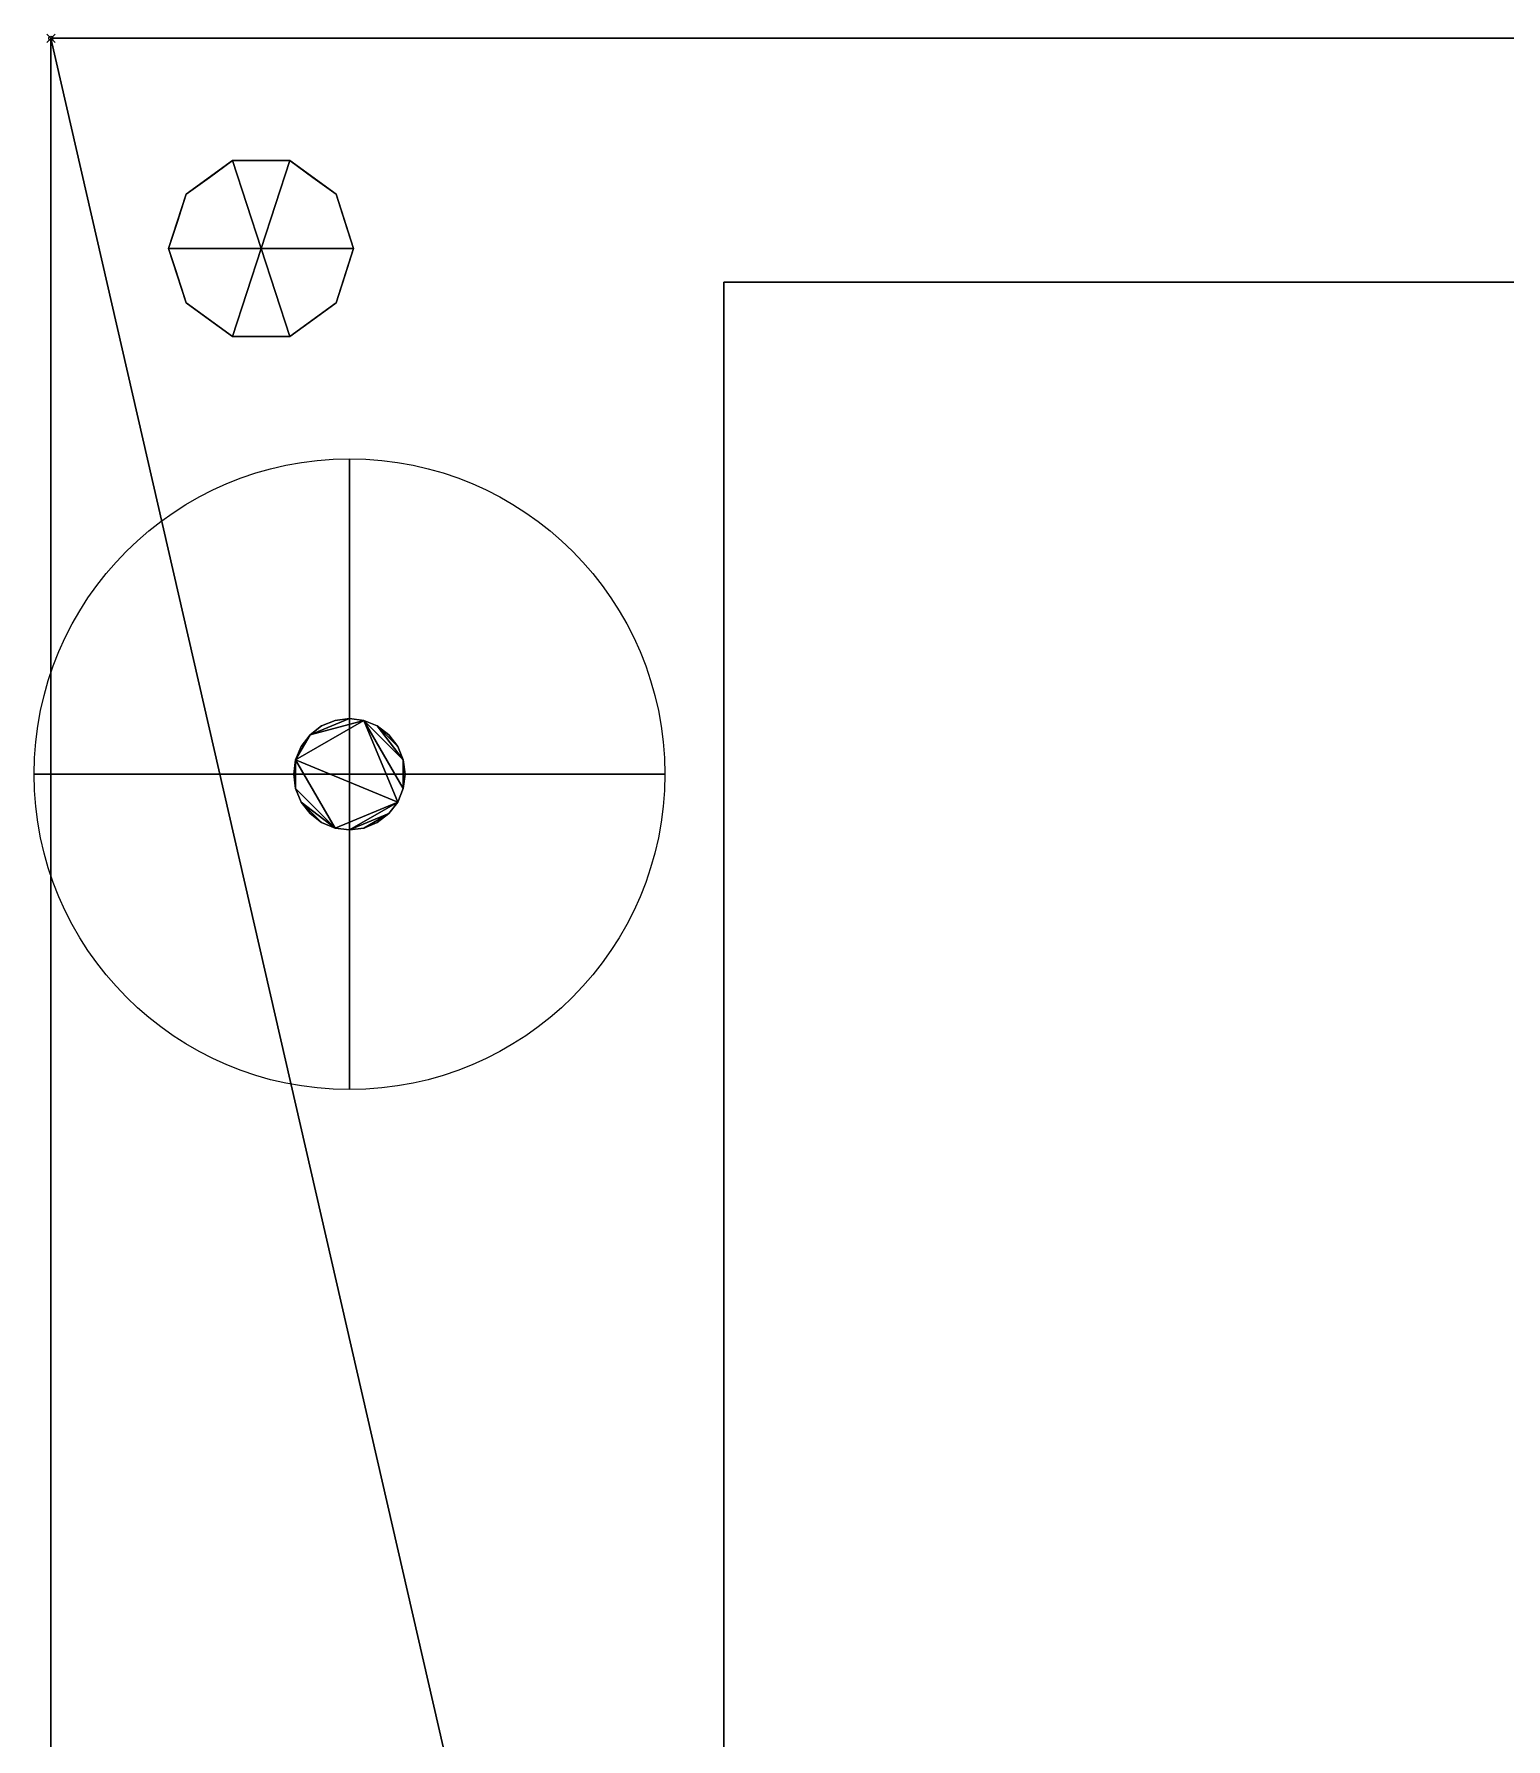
# Model space of a CAD drawing. Extents: x -4 to 861, y -1415 to 1.
# Drawn here: x -4 to 346, y -404.4 to 1 of the extents above; entities that cross this region are included whole.
import ezdxf

# ---------------------------------------------------------------- set-up
doc = ezdxf.new("R2010")
doc.units = 0
doc.header["$PDMODE"] = 35
for name, color, linetype in [('IQ_200_2D', 1, 'Continuous'), ('IQ_200_3D', 1, 'Continuous'), ('IQ_CON_COLDWATER_INT', 7, 'Continuous'), ('IQ_INS_3D', 3, 'Continuous')]:
    doc.layers.add(name, color=color, linetype=linetype)

# ---------------------------------------------------------------- blocks, each defined once
blk = doc.blocks.new('A$C0DDC558E')
blk.add_circle((0, 0), 3)
at = {"extrusion": (-1, 0, 0)}
blk.add_circle((0, 0), 3, dxfattribs=at)
at = {"extrusion": (0, 1, 0)}
blk.add_circle((0, 0), 3, dxfattribs=at)

msp = doc.modelspace()

# ---------------------------------------------------------------- linework, layer by layer
at = {"layer": 'IQ_200_2D', "transparency": 33554687}
for p, q in [((0, -766), (0, 0)), ((0, 0), (860, 0))]:
    msp.add_line(p, q, dxfattribs=at)
at = {"layer": 'IQ_INS_3D'}
msp.add_point((0, 0), dxfattribs=at)

# ---------------------------------------------------------------- block references
at = {"layer": 'IQ_CON_COLDWATER_INT', "transparency": 33554687, "xscale": 25, "yscale": 25, "zscale": 25}
msp.add_blockref('A$C0DDC558E', (71, -175), dxfattribs=at)

# ---------------------------------------------------------------- meshes
at = {"layer": 'IQ_200_3D', "transparency": 33554687}
mesh = msp.add_polyface(dxfattribs=at)
corners = [(860, 0, 108), (860, -697, 108), (160, -697, 108), (160, -766, 108), (0, -766, 108), (0, 0, 108)]
mesh.append_faces([[corners[k] for k in face] for face in [(0, 1, 2, 5)]], dxfattribs={"vtx2": -1})
mesh.append_faces([[corners[k] for k in face] for face in [(2, 3, 4, 5)]], dxfattribs={"vtx3": -1})
mesh = msp.add_polyface(dxfattribs=at)
corners = [(860, 0, 633), (0, 0, 633), (0, -766, 633), (160, -766, 633), (160, -697, 633), (860, -697, 633)]
mesh.append_faces([[corners[k] for k in face] for face in [(2, 3, 4, 1)]], dxfattribs={"vtx2": -1})
mesh.append_faces([[corners[k] for k in face] for face in [(4, 5, 0, 1)]], dxfattribs={"vtx3": -1})
mesh = msp.add_polyface(dxfattribs=at)
corners = [(0, 0, 108), (0, 0, 633), (860, 0, 633), (860, 0, 108)]
mesh.append_faces([[corners[k] for k in face] for face in [(0, 1, 2, 3)]])
mesh = msp.add_polyface(dxfattribs=at)
corners = [(0, -766, 108), (0, -766, 633), (0, 0, 633), (0, 0, 108)]
mesh.append_faces([[corners[k] for k in face] for face in [(0, 1, 2, 3)]])
mesh = msp.add_polyface(dxfattribs=at)
corners = [(50, -50, 108), (72, -50, 108), (67.8, -37.07, 108), (56.8, -29.08, 108), (43.2, -29.08, 108), (32.2, -37.07, 108), (28, -50, 108)]
mesh.append_faces([[corners[k] for k in face] for face in [(0, 4, 5, 6)]], dxfattribs={"vtx0": -1})
mesh.append_faces([[corners[k] for k in face] for face in [(0, 3, 4)]], dxfattribs={"vtx0": -1, "vtx2": -1})
mesh.append_faces([[corners[k] for k in face] for face in [(0, 1, 2, 3)]], dxfattribs={"vtx3": -1})
mesh = msp.add_polyface(dxfattribs=at)
corners = [(28, -50, 108), (32.2, -37.07, 108), (43.2, -29.08, 108), (56.8, -29.08, 108), (67.8, -37.07, 108), (72, -50, 108), (72, -50, 0), (67.8, -37.07, 0), (56.8, -29.08, 0), (43.2, -29.08, 0), (32.2, -37.07, 0), (28, -50, 0), (62.3, -33.07, 108), (62.3, -33.07, 0), (69.9, -43.53, 0), (69.9, -43.53, 108), (50, -29.08, 108), (50, -29.08, 0), (37.7, -33.07, 0), (37.7, -33.07, 108), (29.77, -44.55, 0), (30.1, -43.53, 108), (30.99, -40.81, 0)]
mesh.append_faces([[corners[k] for k in face] for face in [(22, 1, 10), (1, 22, 21)]], dxfattribs={"vtx0": -1, "vtx1": -1})
mesh.append_faces([[corners[k] for k in face] for face in [(20, 0, 21)]], dxfattribs={"vtx0": -1, "vtx2": -1})
mesh.append_faces([[corners[k] for k in face] for face in [(22, 20, 21)]], dxfattribs={"vtx1": -1, "vtx2": -1})
mesh.append_faces([[corners[k] for k in face] for face in [(2, 16, 17, 9), (13, 8, 3, 12), (4, 15, 14, 7), (7, 13, 12, 4), (9, 18, 19, 2), (16, 3, 8, 17), (1, 19, 18, 10)]], dxfattribs={"vtx1": -1, "vtx3": -1})
mesh.append_faces([[corners[k] for k in face] for face in [(5, 6, 14, 15), (20, 11, 0)]], dxfattribs={"vtx2": -1})
mesh = msp.add_polyface(dxfattribs=at)
corners = [(28, -50, 0), (32.2, -37.07, 0), (43.2, -29.08, 0), (56.8, -29.08, 0), (67.8, -37.07, 0), (72, -50, 0), (50, -50, 0)]
mesh.append_faces([[corners[k] for k in face] for face in [(1, 2, 6, 0)]], dxfattribs={"vtx1": -1})
mesh.append_faces([[corners[k] for k in face] for face in [(2, 3, 6)]], dxfattribs={"vtx1": -1, "vtx2": -1})
mesh.append_faces([[corners[k] for k in face] for face in [(4, 5, 6, 3)]], dxfattribs={"vtx2": -1})
mesh = msp.add_polyface(dxfattribs=at)
corners = [(50, -50, 108), (28, -50, 108), (32.2, -62.93, 108), (43.2, -70.92, 108), (56.8, -70.92, 108), (67.8, -62.93, 108), (72, -50, 108)]
mesh.append_faces([[corners[k] for k in face] for face in [(0, 4, 5, 6)]], dxfattribs={"vtx0": -1})
mesh.append_faces([[corners[k] for k in face] for face in [(4, 0, 3)]], dxfattribs={"vtx0": -1, "vtx1": -1})
mesh.append_faces([[corners[k] for k in face] for face in [(0, 1, 2, 3)]], dxfattribs={"vtx3": -1})
mesh = msp.add_polyface(dxfattribs=at)
corners = [(72, -50, 108), (67.8, -62.93, 108), (56.8, -70.92, 108), (43.2, -70.92, 108), (32.2, -62.93, 108), (28, -50, 108), (28, -50, 0), (32.2, -62.93, 0), (43.2, -70.92, 0), (56.8, -70.92, 0), (67.8, -62.93, 0), (72, -50, 0), (29.77, -55.45, 108), (30.1, -56.47, 0), (37.7, -66.93, 0), (37.7, -66.93, 108), (50, -70.92, 108), (50, -70.92, 0), (62.3, -66.93, 0), (62.3, -66.93, 108), (70.23, -55.45, 0), (69.9, -56.47, 108), (30.99, -59.19, 108), (69.01, -59.19, 0)]
mesh.append_faces([[corners[k] for k in face] for face in [(6, 12, 5)]], dxfattribs={"vtx0": -1})
mesh.append_faces([[corners[k] for k in face] for face in [(23, 1, 10), (22, 7, 4), (7, 22, 13), (1, 23, 21)]], dxfattribs={"vtx0": -1, "vtx1": -1})
mesh.append_faces([[corners[k] for k in face] for face in [(12, 6, 13), (20, 0, 21)]], dxfattribs={"vtx0": -1, "vtx2": -1})
mesh.append_faces([[corners[k] for k in face] for face in [(22, 12, 13), (23, 20, 21)]], dxfattribs={"vtx1": -1, "vtx2": -1})
mesh.append_faces([[corners[k] for k in face] for face in [(15, 4, 7, 14), (3, 15, 14, 8), (17, 9, 2, 16), (19, 2, 9, 18), (18, 10, 1, 19), (16, 3, 8, 17)]], dxfattribs={"vtx1": -1, "vtx3": -1})
mesh.append_faces([[corners[k] for k in face] for face in [(20, 11, 0)]], dxfattribs={"vtx2": -1})
mesh = msp.add_polyface(dxfattribs=at)
corners = [(72, -50, 0), (67.8, -62.93, 0), (56.8, -70.92, 0), (43.2, -70.92, 0), (32.2, -62.93, 0), (28, -50, 0), (50, -50, 0)]
mesh.append_faces([[corners[k] for k in face] for face in [(3, 6, 2)]], dxfattribs={"vtx0": -1, "vtx1": -1})
mesh.append_faces([[corners[k] for k in face] for face in [(1, 2, 6, 0)]], dxfattribs={"vtx1": -1})
mesh.append_faces([[corners[k] for k in face] for face in [(4, 5, 6, 3)]], dxfattribs={"vtx2": -1})
mesh = msp.add_polyface(dxfattribs=at)
corners = [(160, -766, 108), (160, -697, 108), (160, -697, 120), (160, -58, 120), (160, -58, 611.81), (160, -697, 611.81), (160, -697, 633), (160, -766, 633)]
mesh.append_faces([[corners[k] for k in face] for face in [(3, 4, 5, 2)]], dxfattribs={"vtx2": -1})
mesh.append_faces([[corners[k] for k in face] for face in [(0, 1, 2, 5)]], dxfattribs={"vtx2": -1, "vtx3": -1})
mesh.append_faces([[corners[k] for k in face] for face in [(5, 6, 7, 0)]], dxfattribs={"vtx3": -1})
mesh = msp.add_polyface(dxfattribs=at)
corners = [(160, -58, 611.81), (160, -58, 120), (810, -58, 120), (810, -58, 611.81)]
mesh.append_faces([[corners[k] for k in face] for face in [(0, 1, 2, 3)]])
mesh = msp.add_polyface(dxfattribs=at)
corners = [(160, -58, 120), (160, -697, 120), (810, -697, 120), (810, -58, 120)]
mesh.append_faces([[corners[k] for k in face] for face in [(0, 1, 2, 3)]])
mesh = msp.add_polyface(dxfattribs=at)
corners = [(810, -58, 611.81), (810, -697, 611.81), (160, -697, 611.81), (160, -58, 611.81)]
mesh.append_faces([[corners[k] for k in face] for face in [(0, 1, 2, 3)]])
mesh = msp.add_polyface(dxfattribs=at)
corners = [(71, -161.75, 633), (74.43, -162.2, 633), (77.62, -163.53, 633), (80.37, -165.63, 633), (82.47, -168.38, 633), (83.8, -171.57, 633), (84.25, -175, 633), (83.8, -178.43, 633), (82.47, -181.62, 633), (80.37, -184.37, 633), (77.62, -186.47, 633), (74.43, -187.8, 633), (71, -188.25, 633), (67.57, -187.8, 633), (64.37, -186.47, 633), (61.63, -184.37, 633), (59.53, -181.62, 633), (58.2, -178.43, 633), (57.75, -175, 633), (58.2, -171.57, 633), (59.53, -168.38, 633), (61.63, -165.63, 633), (64.37, -163.53, 633), (67.57, -162.2, 633)]
mesh.append_faces([[corners[k] for k in face] for face in [(11, 9, 10), (16, 13, 14, 15), (19, 17, 18)]], dxfattribs={"vtx0": -1})
mesh.append_faces([[corners[k] for k in face] for face in [(2, 5, 1)]], dxfattribs={"vtx0": -1, "vtx1": -1})
mesh.append_faces([[corners[k] for k in face] for face in [(17, 19, 13, 16)]], dxfattribs={"vtx0": -1, "vtx1": -1, "vtx2": -1})
mesh.append_faces([[corners[k] for k in face] for face in [(12, 8, 9, 11), (21, 0, 1)]], dxfattribs={"vtx0": -1, "vtx2": -1})
mesh.append_faces([[corners[k] for k in face] for face in [(1, 7, 8, 19), (8, 12, 13, 19)]], dxfattribs={"vtx0": -1, "vtx2": -1, "vtx3": -1})
mesh.append_faces([[corners[k] for k in face] for face in [(4, 5, 2, 3)]], dxfattribs={"vtx1": -1})
mesh.append_faces([[corners[k] for k in face] for face in [(22, 23, 0, 21)]], dxfattribs={"vtx2": -1})
mesh.append_faces([[corners[k] for k in face] for face in [(5, 6, 7, 1), (19, 20, 21, 1)]], dxfattribs={"vtx2": -1, "vtx3": -1})
mesh = msp.add_polyface(dxfattribs=at)
corners = [(71, -161.75, 638), (67.57, -162.2, 638), (64.37, -163.53, 638), (61.63, -165.63, 638), (59.53, -168.38, 638), (58.2, -171.57, 638), (57.75, -175, 638), (58.2, -178.43, 638), (59.53, -181.62, 638), (61.63, -184.37, 638), (64.37, -186.47, 638), (67.57, -187.8, 638), (71, -188.25, 638), (74.43, -187.8, 638), (77.62, -186.47, 638), (80.37, -184.37, 638), (82.47, -181.62, 638), (83.8, -178.43, 638), (84.25, -175, 638), (83.8, -171.57, 638), (82.47, -168.38, 638), (80.37, -165.63, 638), (77.62, -163.53, 638), (74.43, -162.2, 638)]
mesh.append_faces([[corners[k] for k in face] for face in [(10, 8, 9), (5, 3, 4), (15, 12, 13, 14), (22, 20, 21)]], dxfattribs={"vtx0": -1})
mesh.append_faces([[corners[k] for k in face] for face in [(5, 11, 16, 23)]], dxfattribs={"vtx0": -1, "vtx1": -1, "vtx2": -1, "vtx3": -1})
mesh.append_faces([[corners[k] for k in face] for face in [(11, 7, 8, 10), (12, 15, 16, 11)]], dxfattribs={"vtx0": -1, "vtx2": -1})
mesh.append_faces([[corners[k] for k in face] for face in [(23, 16, 17, 19)]], dxfattribs={"vtx0": -1, "vtx2": -1, "vtx3": -1})
mesh.append_faces([[corners[k] for k in face] for face in [(23, 0, 3, 5)]], dxfattribs={"vtx1": -1, "vtx2": -1, "vtx3": -1})
mesh.append_faces([[corners[k] for k in face] for face in [(22, 23, 19, 20)]], dxfattribs={"vtx1": -1, "vtx3": -1})
mesh.append_faces([[corners[k] for k in face] for face in [(17, 18, 19)]], dxfattribs={"vtx2": -1})
mesh.append_faces([[corners[k] for k in face] for face in [(5, 6, 7, 11)]], dxfattribs={"vtx2": -1, "vtx3": -1})
mesh.append_faces([[corners[k] for k in face] for face in [(0, 1, 2, 3)]], dxfattribs={"vtx3": -1})
mesh = msp.add_polyface(dxfattribs=at)
corners = [(71, -161.75, 633), (67.57, -162.2, 633), (64.37, -163.53, 633), (61.63, -165.63, 633), (59.53, -168.38, 633), (58.2, -171.57, 633), (57.75, -175, 633), (58.2, -178.43, 633), (59.53, -181.62, 633), (61.63, -184.37, 633), (64.37, -186.47, 633), (67.57, -187.8, 633), (71, -188.25, 633), (71, -188.25, 638), (67.57, -187.8, 638), (64.37, -186.47, 638), (61.63, -184.37, 638), (59.53, -181.62, 638), (58.2, -178.43, 638), (57.75, -175, 638), (58.2, -171.57, 638), (59.53, -168.38, 638), (61.63, -165.63, 638), (64.37, -163.53, 638), (67.57, -162.2, 638), (71, -161.75, 638)]
mesh.append_faces([[corners[k] for k in face] for face in [(13, 14, 11, 12), (0, 1, 24, 25)]], dxfattribs={"vtx1": -1})
mesh.append_faces([[corners[k] for k in face] for face in [(14, 15, 10, 11), (16, 17, 8, 9), (15, 16, 9, 10), (17, 18, 7, 8), (6, 7, 18, 19), (19, 20, 5, 6), (20, 21, 4, 5), (22, 23, 2, 3), (21, 22, 3, 4), (23, 24, 1, 2)]], dxfattribs={"vtx1": -1, "vtx3": -1})
mesh = msp.add_polyface(dxfattribs=at)
corners = [(71, -188.25, 633), (74.43, -187.8, 633), (77.62, -186.47, 633), (80.37, -184.37, 633), (82.47, -181.62, 633), (83.8, -178.43, 633), (84.25, -175, 633), (83.8, -171.57, 633), (82.47, -168.38, 633), (80.37, -165.63, 633), (77.62, -163.53, 633), (74.43, -162.2, 633), (71, -161.75, 633), (71, -161.75, 638), (74.43, -162.2, 638), (77.62, -163.53, 638), (80.37, -165.63, 638), (82.47, -168.38, 638), (83.8, -171.57, 638), (84.25, -175, 638), (83.8, -178.43, 638), (82.47, -181.62, 638), (80.37, -184.37, 638), (77.62, -186.47, 638), (74.43, -187.8, 638), (71, -188.25, 638)]
mesh.append_faces([[corners[k] for k in face] for face in [(13, 14, 11, 12), (0, 1, 24, 25)]], dxfattribs={"vtx1": -1})
mesh.append_faces([[corners[k] for k in face] for face in [(14, 15, 10, 11), (16, 17, 8, 9), (15, 16, 9, 10), (17, 18, 7, 8), (6, 7, 18, 19), (19, 20, 5, 6), (20, 21, 4, 5), (22, 23, 2, 3), (21, 22, 3, 4), (23, 24, 1, 2)]], dxfattribs={"vtx1": -1, "vtx3": -1})

doc.saveas('drawing.dxf')
